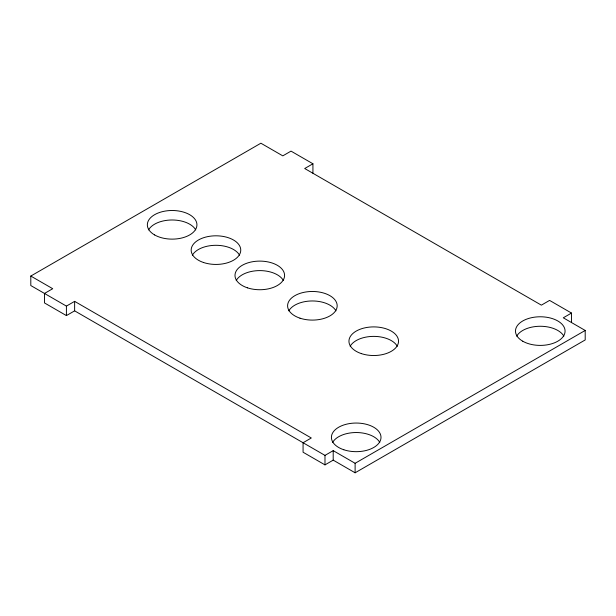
<?xml version="1.0" encoding="UTF-8"?>
<svg xmlns="http://www.w3.org/2000/svg" width="616" height="616" viewBox="0 0 616 616"><rect width="100%" height="100%" fill="white"/><g stroke="black" fill="none" stroke-linecap="round" stroke-linejoin="round"><path stroke-width="0.92" d="M571.502 322.553L571.502 313.059L563.286 317.802L585.2 330.453L585.2 339.947L355.116 472.788L333.202 460.137L324.986 464.88L303.072 452.229L303.072 442.735L311.288 437.991L74.628 301.355L66.413 306.106L30.8 285.547L30.8 276.053L260.884 143.212L282.798 155.863L291.014 151.12L312.928 163.771L312.928 173.265M312.928 163.771L304.712 168.522L541.372 305.151L549.587 300.408L571.502 313.059M30.8 276.053L52.714 288.704L44.498 293.447L44.498 302.941L66.413 315.592L74.628 310.849L324.986 455.386L333.202 450.642L355.116 463.294L585.2 330.453M355.116 463.294L355.116 472.788M333.202 450.642L333.202 460.137M324.986 455.386L324.986 464.88M74.628 301.355L74.628 310.849M66.413 306.106L66.413 315.592M516.701 336.159A24.794 14.314 0 0 1 540.278 326.264A24.794 14.314 0 0 1 563.856 336.159M332.625 442.427A24.794 14.314 0 0 1 356.21 432.532A24.794 14.314 0 0 1 379.787 442.427M148.556 229.884A24.794 14.314 0 0 1 172.141 219.989A24.794 14.314 0 0 1 195.719 229.884M236.213 280.496A24.794 14.314 0 0 1 259.79 270.601A24.794 14.314 0 0 1 283.375 280.496M288.804 310.857A24.794 14.314 0 0 1 312.381 300.962A24.794 14.314 0 0 1 335.966 310.857M350.158 346.277A24.794 14.314 0 0 1 373.743 336.382A24.794 14.314 0 0 1 397.32 346.277M192.385 255.186A24.794 14.314 0 0 1 215.962 245.299A24.794 14.314 0 0 1 239.547 255.186M522.745 341.21A24.794 14.314 0 0 0 564.225 334.796A24.794 14.314 0 0 0 533.864 317.263A24.794 14.314 0 0 0 522.745 341.21M343.813 449.757A24.794 14.314 0 0 0 381.004 437.36A24.794 14.314 0 0 0 343.813 424.963A24.794 14.314 0 0 0 343.813 449.757M154.608 234.935A24.794 14.314 0 0 0 196.088 228.521A24.794 14.314 0 0 0 165.719 210.988A24.794 14.314 0 0 0 154.608 234.935M247.393 287.818A24.794 14.314 0 0 0 284.584 275.421A24.794 14.314 0 0 0 247.393 263.024A24.794 14.314 0 0 0 247.393 287.818M299.984 318.179A24.794 14.314 0 0 0 337.175 305.782A24.794 14.314 0 0 0 299.984 293.393A24.794 14.314 0 0 0 299.984 318.179M361.346 353.607A24.794 14.314 0 0 0 398.529 341.21A24.794 14.314 0 0 0 361.346 328.813A24.794 14.314 0 0 0 361.346 353.607M203.573 262.516A24.794 14.314 0 0 0 240.756 250.119A24.794 14.314 0 0 0 203.573 237.722A24.794 14.314 0 0 0 203.573 262.516"/></g></svg>
